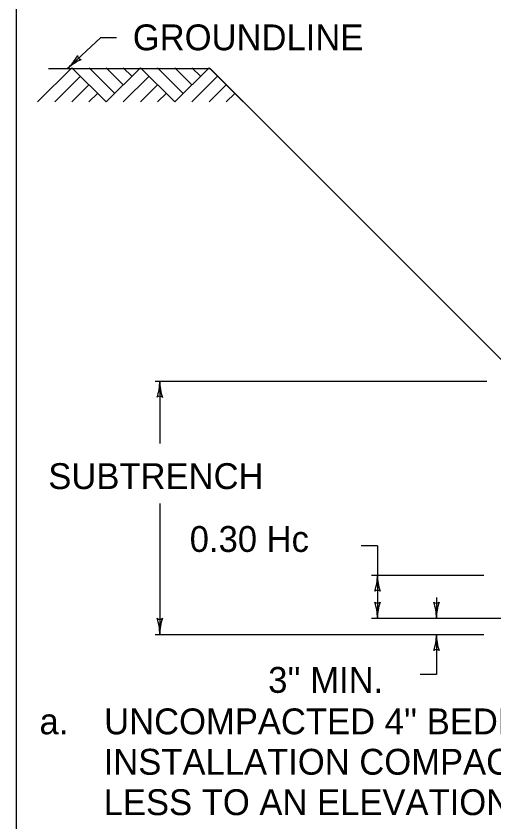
# Model space of a CAD drawing. Extents: x 997.6 to 1036.8, y 998.9 to 1022.6.
# Drawn here: x 1007 to 1010.69, y 1005.93 to 1012.16 of the extents above; entities that cross this region are included whole.
import ezdxf

# ---------------------------------------------------------------- set-up
doc = ezdxf.new("R2010")
doc.units = 0
for name, color, linetype in [('1', 7, 'Continuous'), ('10', 7, 'Continuous'), ('11', 7, 'Continuous'), ('2', 7, 'Continuous')]:
    doc.layers.add(name, color=color, linetype=linetype)

msp = doc.modelspace()

# ---------------------------------------------------------------- linework, layer by layer
at = {"layer": '1'}
for p, q in [((1007.6523, 1011.9883), (1007.398, 1011.75)), ((1007.7773, 1011.9883), (1007.6523, 1011.9883)), ((1007.1658, 1011.4917), (1007.4311, 1011.7568)), ((1007.25, 1011.75), (1008.5, 1011.75)), ((1007.4311, 1011.7568), (1007.6963, 1011.4917)), ((1007.5638, 1011.7568), (1007.7626, 1011.558)), ((1007.6962, 1011.7568), (1007.8288, 1011.6243)), ((1007.6963, 1011.4917), (1007.9614, 1011.7568)), ((1007.8288, 1011.7568), (1007.8951, 1011.6906)), ((1007.9614, 1011.7568), (1008.2266, 1011.4917)), ((1008.0941, 1011.7568), (1008.2929, 1011.558)), ((1008.2266, 1011.4917), (1008.4918, 1011.7568)), ((1008.2266, 1011.7568), (1008.3592, 1011.6243)), ((1008.3592, 1011.7568), (1008.4255, 1011.6906)), ((1008.4918, 1011.7568), (1008.757, 1011.4917)), ((1008.5, 1011.75), (1010.75, 1009.5)), ((1007.2985, 1011.4917), (1007.4973, 1011.6906)), ((1007.8288, 1011.4917), (1008.0278, 1011.6906)), ((1008.3593, 1011.4917), (1008.5581, 1011.6906)), ((1007.431, 1011.4917), (1007.5636, 1011.6243)), ((1007.9613, 1011.4917), (1008.094, 1011.6243)), ((1008.4918, 1011.4917), (1008.6243, 1011.6243)), ((1007.5636, 1011.4917), (1007.6299, 1011.558)), ((1008.094, 1011.4917), (1008.1603, 1011.558)), ((1008.6243, 1011.4917), (1008.6907, 1011.558)), ((1008.075, 1009.3333), (1010.6391, 1009.3333)), ((1008.1106, 1009.3333), (1008.1106, 1008.8507)), ((1008.1106, 1008.388), (1008.1106, 1007.375)), ((1009.7944, 1008.0612), (1009.6694, 1008.0612)), ((1009.7944, 1008.0612), (1009.7944, 1007.5)), ((1009.747, 1007.834), (1010.6177, 1007.834)), ((1010.25, 1007.6602), (1010.25, 1007.5)), ((1009.747, 1007.5), (1011.4773, 1007.5)), ((1008.075, 1007.375), (1010.6177, 1007.375)), ((1010.25, 1007.375), (1010.25, 1007.0648)), ((1010.25, 1007.0648), (1010.125, 1007.0648))]:
    msp.add_line(p, q, dxfattribs=at)
for centre, radius, start, end in [((1007.1309, 1012.0351), 0.3906, 313.1299, 331.79868), ((1007.5064, 1011.8515), 0.0312, 181.9045, 264.02119), ((1007.6651, 1011.4649), 0.3906, 114.47706, 133.12379), ((1007.1309, 1012.0351), 0.3906, 313.11768, 313.1299), ((1010.25, 1007.6485), 0.0312, 228.7746, 310.89129), ((1009.8594, 1007.5), 0.3906, 0, 18.66878), ((1010.6406, 1007.5), 0.3906, 161.34716, 179.99389), ((1009.8594, 1007.5), 0.3906, 359.98778, 0), ((1009.8594, 1007.375), 0.3906, 341.34716, 359.99389), ((1010.6406, 1007.375), 0.3906, 179.98778, 180), ((1010.6406, 1007.375), 0.3906, 180, 198.66878), ((1010.25, 1007.2265), 0.0312, 48.7746, 130.89129)]:
    msp.add_arc(centre, radius, start, end, dxfattribs=at)
at = {"layer": '10'}
msp.add_line((1007, 1021.5), (1007, 1000.5), dxfattribs=at)
at = {"layer": '11'}
msp.add_lwpolyline([(1007, 1000.5), (1035.5, 1000.5), (1035.5, 1021.5), (1007, 1021.5)], close=True, dxfattribs=at)
at = {"layer": '2'}
for centre, radius, start, end in [((1007.7196, 1009.3333), 0.3909, 341.34716, 359.99389), ((1008.5015, 1009.3333), 0.3909, 179.98778, 180), ((1008.5015, 1009.3333), 0.3909, 180, 198.66878), ((1008.1105, 1009.1847), 0.0313, 48.7746, 130.89129), ((1009.4034, 1007.834), 0.3909, 341.34716, 359.99389), ((1010.1853, 1007.834), 0.3909, 179.98778, 180), ((1010.1853, 1007.834), 0.3909, 180, 198.66878), ((1009.7943, 1007.6854), 0.0313, 48.7746, 130.89129), ((1009.7944, 1007.6487), 0.0313, 228.7746, 310.89129), ((1009.4034, 1007.5), 0.3909, 0, 18.66878), ((1010.1853, 1007.5), 0.3909, 161.34716, 179.99389), ((1008.1106, 1007.5237), 0.0313, 228.7746, 310.89129), ((1007.7196, 1007.375), 0.3909, 0, 18.66878), ((1008.5015, 1007.375), 0.3909, 161.34716, 179.99389), ((1009.4034, 1007.5), 0.3909, 359.98778, 0), ((1007.7196, 1007.375), 0.3909, 359.98778, 0)]:
    msp.add_arc(centre, radius, start, end, dxfattribs=at)

# ---------------------------------------------------------------- texts
at = {"layer": '1'}
for s, p in [('GROUNDLINE', (1007.9022, 1011.8912)), ('SUBTRENCH', (1007.2491, 1008.4991)), ('0.30 Hc', (1008.3425, 1008.0131)), ("3'' MIN.", (1008.9493, 1006.9236)), ("UNCOMPACTED 4'' BEDDING IN SUBTRENCH. FOR TYPE 1", (1007.6808, 1006.603)), ('a.', (1007.1808, 1006.603)), ("INSTALLATION COMPACT BEDDING IN LAYERS 6'' OR", (1007.6773, 1006.2907)), ('LESS TO AN ELEVATION 0.30 Hc.', (1007.6773, 1005.9783))]:
    msp.add_text(s, height=0.2, dxfattribs=at).set_placement(p)

doc.saveas('drawing.dxf')
